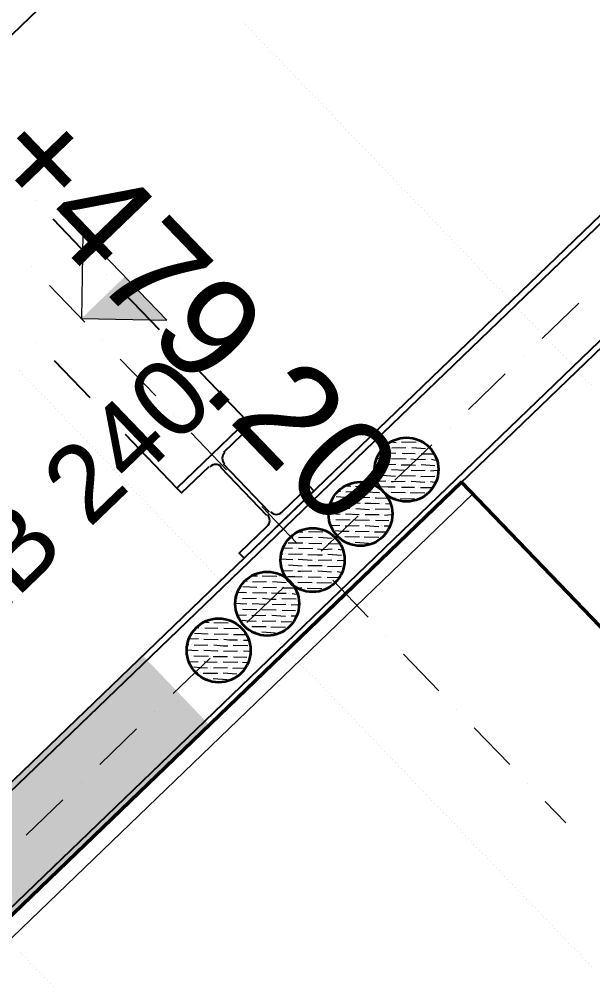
# Model space of a CAD drawing. Header units: metres. Extents: x 2687650.8 to 2687727.1, y 1234407.3 to 1234484.3.
# Drawn here: x 2687682.852 to 2687684.277, y 1234475.988 to 1234478.395 of the extents above; entities that cross this region are included whole.
import ezdxf

# ---------------------------------------------------------------- set-up
doc = ezdxf.new("R2010")
doc.units = ezdxf.units.M
for name, color, linetype in [('PDF_0', 7, 'Continuous'), ('PDF_A__BEMH', 7, 'Continuous'), ('PDF_A__BEML', 7, 'Continuous'), ('PDF_Ebene 2', 7, 'Continuous'), ('PDF_Text', 7, 'Continuous')]:
    doc.layers.add(name, color=color, linetype=linetype)
for name, color, linetype, true_color in [('PDF_Böschung Aushub', 7, 'Continuous', 0x7f7f7f), ('PDF_E_Schnitte_1_50', 7, 'Continuous', 0x7f7f7f), ('PDF_Farbe71', 7, 'Continuous', 0xbfff7f)]:
    doc.layers.add(name, color=color, linetype=linetype, true_color=true_color)
doc.styles.add('PDF Arial', font='arial.ttf')

# ---------------------------------------------------------------- blocks, each defined once
blk = doc.blocks.new('A$C1c84ec86')
at = {"layer": 'PDF_Farbe71', "transparency": 33554559}
blk.add_hatch(color=256, dxfattribs=at).paths.add_polyline_path([(579.34, 3959.29), (555.42, 3959.29), (555.42, 3546.11), (579.34, 3546.11)])
at = {"layer": 'PDF_0', "lineweight": 18}
blk.add_lwpolyline([(324.07, 3566.65), (579.34, 3566.65), (583.36, 3856.21), (583.36, 4046.29), (941.51, 4046.29)], dxfattribs=at)
at = {"layer": 'PDF_A__BEMH', "lineweight": 20}
blk.add_lwpolyline([(484.51, 4006.29), (499.54, 4021.31), (469.48, 4021.31)], close=True, dxfattribs=at)
at = {"layer": 'PDF_A__BEMH', "transparency": 33554559}
blk.add_solid([(484.51, 4006.29), (484.51, 4021.31), (499.54, 4021.31)], dxfattribs=at)
at = {"layer": 'PDF_A__BEML', "lineweight": 25}
blk.add_lwpolyline([(421.65, 3558.6), (421.65, 4214.36)], dxfattribs=at)
at = {"layer": 'PDF_Böschung Aushub', "lineweight": 18}
for points in [[(561.77, 4042.48), (564.31, 4045.02)], [(564.52, 4043.33), (567.07, 4045.66)], [(564.74, 4045.44), (564.74, 4045.44)], [(565.37, 4045.87), (565.37, 4046.08)], [(567.28, 4043.96), (567.49, 4044.17), (569.39, 4046.08)], [(567.49, 4046.29), (567.49, 4046.29)], [(569.18, 4042.06), (571.72, 4044.39)], [(569.39, 4044.17), (569.39, 4044.17)], [(570.03, 4044.81), (570.88, 4045.44)], [(571.93, 4042.69), (572.99, 4043.96)], [(561.14, 4039.73), (563.47, 4042.27)], [(561.35, 4042.06), (561.35, 4042.06)], [(563.89, 4040.58), (566.22, 4042.9)], [(564.1, 4042.69), (564.1, 4042.69)], [(566.43, 4041.21), (567.49, 4042.06), (568.97, 4043.75)], [(566.85, 4043.54), (566.85, 4043.54)], [(568.55, 4039.31), (570.88, 4041.85)], [(571.3, 4039.94), (573.63, 4042.48)], [(571.51, 4042.27), (571.51, 4042.27)], [(559.66, 4040.36), (560.93, 4041.42)], [(560.29, 4036.98), (562.83, 4039.52)], [(560.5, 4039.31), (560.5, 4039.31)], [(563.04, 4037.82), (565.58, 4040.36)], [(563.25, 4039.94), (563.25, 4039.94)], [(565.79, 4038.46), (567.49, 4040.15), (568.34, 4041)], [(566.01, 4040.79), (566.01, 4040.79)], [(568.76, 4041.42), (568.76, 4041.42)], [(570.45, 4037.4), (572.99, 4039.73)], [(570.66, 4039.52), (570.66, 4039.52)], [(573.2, 4038.04), (575.11, 4039.94)], [(573.42, 4040.36), (573.42, 4040.36)], [(573.84, 4040.79), (574.69, 4041.42)], [(559.44, 4038.25), (560.08, 4038.88)], [(560.29, 4035.07), (561.98, 4036.77)], [(562.41, 4035.07), (564.74, 4037.61)], [(562.62, 4037.4), (562.62, 4037.4)], [(564.95, 4035.92), (567.49, 4038.25)], [(565.37, 4038.04), (565.37, 4038.04)], [(567.7, 4036.55), (570.24, 4039.09)], [(567.91, 4038.88), (567.91, 4038.88)], [(569.82, 4034.65), (572.15, 4036.98)], [(570.03, 4036.77), (570.03, 4036.77)], [(572.36, 4035.28), (574.9, 4037.82)], [(572.78, 4037.61), (572.78, 4037.61)], [(559.87, 4036.55), (559.87, 4036.55)], [(561.77, 4032.74), (564.1, 4034.86)], [(561.77, 4034.65), (561.77, 4034.65)], [(564.31, 4033.17), (566.85, 4035.5)], [(564.52, 4035.28), (564.52, 4035.28)], [(567.07, 4033.8), (567.49, 4034.23), (569.39, 4036.34)], [(567.28, 4036.13), (567.28, 4036.13)], [(568.97, 4031.9), (571.51, 4034.44)], [(571.72, 4032.53), (574.26, 4035.07)], [(571.93, 4034.86), (571.93, 4034.86)], [(574.69, 4035.5), (574.69, 4035.5)], [(560.93, 4033.8), (561.35, 4034.01)], [(563.04, 4031.69), (563.25, 4032.11)], [(563.89, 4032.53), (563.89, 4032.53)], [(564.31, 4031.05), (566.01, 4032.96)], [(566.22, 4031.05), (567.49, 4032.32), (568.76, 4033.59)], [(566.43, 4033.38), (566.43, 4033.38)], [(569.18, 4034.01), (569.18, 4034.01)], [(571.3, 4032.11), (571.3, 4032.11)], [(564.52, 4027.45), (567.07, 4029.78)], [(564.74, 4029.57), (564.74, 4029.57)], [(565.37, 4030.2), (565.37, 4030.2)], [(565.79, 4030.63), (565.79, 4030.63)], [(567.28, 4028.09), (567.49, 4028.3), (569.39, 4030.2)], [(567.49, 4030.42), (567.91, 4030.84)], [(567.49, 4030.42), (567.49, 4030.42)], [(568.55, 4031.47), (568.55, 4031.47)], [(570.03, 4030.84), (570.66, 4031.69)], [(570.03, 4028.93), (570.88, 4029.78)], [(561.77, 4026.61), (564.31, 4029.15)], [(563.89, 4024.7), (566.22, 4027.24)], [(566.43, 4025.34), (567.49, 4026.39), (568.97, 4027.88)], [(566.85, 4027.66), (566.85, 4027.66)], [(569.18, 4026.18), (571.72, 4028.72)], [(569.39, 4028.3), (569.39, 4028.3)], [(571.93, 4026.82), (572.99, 4028.09)], [(559.66, 4024.49), (560.93, 4025.76)], [(561.14, 4023.85), (563.47, 4026.39)], [(561.35, 4026.18), (561.35, 4026.18)], [(564.1, 4026.82), (564.1, 4026.82)], [(565.79, 4022.8), (567.49, 4024.28), (568.34, 4025.12)], [(566.01, 4024.91), (566.01, 4024.91)], [(568.55, 4023.43), (570.88, 4025.97)], [(568.76, 4025.76), (568.76, 4025.76)], [(571.3, 4024.28), (573.63, 4026.61)], [(571.51, 4026.39), (571.51, 4026.39)], [(573.84, 4024.91), (574.69, 4025.76)], [(559.44, 4022.37), (560.08, 4023.01)], [(560.29, 4021.31), (562.83, 4023.64)], [(560.5, 4023.43), (560.5, 4023.43)], [(563.04, 4021.95), (565.58, 4024.49)], [(563.25, 4024.28), (563.25, 4024.28)], [(564.95, 4020.04), (567.49, 4022.37)], [(567.7, 4020.68), (570.24, 4023.22)], [(567.91, 4023.01), (567.91, 4023.01)], [(570.45, 4021.53), (572.99, 4023.85)], [(570.66, 4023.64), (570.66, 4023.64)], [(573.2, 4022.16), (575.11, 4024.07)], [(573.42, 4024.49), (573.42, 4024.49)], [(559.87, 4020.68), (559.87, 4020.68)], [(560.29, 4019.2), (561.98, 4020.89)], [(562.41, 4019.2), (564.74, 4021.74)], [(562.62, 4021.53), (562.62, 4021.53)], [(565.37, 4022.16), (565.37, 4022.16)], [(567.07, 4017.93), (567.49, 4018.35), (569.39, 4020.47)], [(567.28, 4020.26), (567.28, 4020.26)], [(569.82, 4018.77), (572.15, 4021.31)], [(570.03, 4020.89), (570.03, 4020.89)], [(572.36, 4019.41), (574.9, 4021.95)], [(572.78, 4021.74), (572.78, 4021.74)], [(560.93, 4017.93), (561.35, 4018.35)], [(561.77, 4016.87), (564.1, 4018.99)], [(561.77, 4018.77), (561.77, 4018.77)], [(564.31, 4017.29), (566.85, 4019.83)], [(564.52, 4019.41), (564.52, 4019.41)], [(566.22, 4015.39), (567.49, 4016.45), (568.76, 4017.72)], [(566.43, 4017.5), (566.43, 4017.5)], [(568.97, 4016.02), (571.51, 4018.56)], [(569.18, 4018.35), (569.18, 4018.35)], [(571.72, 4016.87), (574.26, 4019.2)], [(571.93, 4018.99), (571.93, 4018.99)], [(574.69, 4019.83), (574.69, 4019.83)], [(563.04, 4016.02), (563.25, 4016.23)], [(563.89, 4016.87), (563.89, 4016.87)], [(564.31, 4015.18), (566.01, 4017.08)], [(568.55, 4015.6), (568.55, 4015.6)], [(570.03, 4014.96), (570.66, 4015.81)], [(571.3, 4016.23), (571.3, 4016.23)], [(561.77, 4010.31), (564.31, 4012.85)], [(564.52, 4011.15), (567.07, 4013.48)], [(564.74, 4013.27), (564.74, 4013.27)], [(565.37, 4013.69), (565.37, 4013.91)], [(565.79, 4014.75), (565.79, 4014.75)], [(567.28, 4011.79), (567.49, 4012), (569.39, 4013.91)], [(567.49, 4014.54), (567.91, 4014.96)], [(567.49, 4014.12), (567.49, 4014.12)], [(570.03, 4012.64), (570.88, 4013.27)], [(563.89, 4008.4), (566.22, 4010.73)], [(564.1, 4010.52), (564.1, 4010.52)], [(566.43, 4009.04), (567.49, 4009.88), (568.97, 4011.58)], [(566.85, 4011.37), (566.85, 4011.37)], [(569.18, 4009.88), (571.72, 4012.21)], [(569.39, 4012), (569.39, 4012)], [(571.3, 4007.77), (573.63, 4010.31)], [(571.93, 4010.52), (572.99, 4011.79)], [(559.66, 4008.19), (560.93, 4009.25)], [(561.14, 4007.56), (563.47, 4010.1)], [(561.35, 4009.88), (561.35, 4009.88)], [(563.04, 4005.65), (565.58, 4008.19)], [(565.79, 4006.29), (567.49, 4007.98), (568.34, 4008.83)], [(566.01, 4008.61), (566.01, 4008.61)], [(568.55, 4007.13), (570.88, 4009.67)], [(568.76, 4009.25), (568.76, 4009.25)], [(571.51, 4010.1), (571.51, 4010.1)], [(573.42, 4008.19), (573.42, 4008.19)], [(573.84, 4008.61), (574.69, 4009.25)], [(559.44, 4006.07), (560.08, 4006.71)], [(560.29, 4004.8), (562.83, 4007.34)], [(560.5, 4007.13), (560.5, 4007.13)], [(562.41, 4002.9), (564.74, 4005.44)], [(563.25, 4007.77), (563.25, 4007.77)], [(564.95, 4003.75), (567.49, 4006.07)], [(565.37, 4005.86), (565.37, 4005.86)], [(567.7, 4004.38), (570.24, 4006.92)], [(567.91, 4006.71), (567.91, 4006.71)], [(570.45, 4005.23), (572.99, 4007.56)], [(570.66, 4007.34), (570.66, 4007.34)], [(572.36, 4003.11), (574.9, 4005.65)], [(572.78, 4005.44), (572.78, 4005.44)], [(573.2, 4005.86), (575.11, 4007.77)], [(559.87, 4004.38), (559.87, 4004.38)], [(560.29, 4002.9), (561.98, 4004.59)], [(562.62, 4005.23), (562.62, 4005.23)], [(564.31, 4000.99), (566.85, 4003.32)], [(564.52, 4003.11), (564.52, 4003.11)], [(567.07, 4001.63), (567.49, 4002.05), (569.39, 4004.17)], [(567.28, 4003.96), (567.28, 4003.96)], [(569.82, 4002.48), (572.15, 4004.8)], [(570.03, 4004.59), (570.03, 4004.59)], [(574.69, 4003.32), (574.69, 4003.32)], [(560.93, 4001.63), (561.35, 4001.84)], [(561.77, 4000.57), (564.1, 4002.69)], [(561.77, 4002.48), (561.77, 4002.48)], [(564.31, 3998.88), (566.01, 4000.78)], [(566.22, 3998.88), (567.49, 4000.15), (568.76, 4001.42)], [(566.43, 4001.21), (566.43, 4001.21)], [(568.97, 3999.72), (571.51, 4002.26)], [(569.18, 4001.84), (569.18, 4001.84)], [(571.72, 4000.36), (574.26, 4002.9)], [(571.93, 4002.69), (571.93, 4002.69)], [(563.04, 3999.51), (563.25, 3999.94)], [(563.89, 4000.36), (563.89, 4000.36)], [(565.79, 3998.45), (565.79, 3998.45)], [(567.49, 3998.24), (567.91, 3998.67)], [(567.49, 3998.24), (567.49, 3998.24)], [(568.55, 3999.3), (568.55, 3999.3)], [(570.03, 3998.67), (570.66, 3999.51)], [(571.3, 3999.94), (571.3, 3999.94)], [(561.77, 3994.43), (564.31, 3996.97)], [(564.52, 3995.28), (567.07, 3997.61)], [(564.74, 3997.4), (564.74, 3997.4)], [(565.37, 3998.03), (565.37, 3998.03)], [(567.28, 3995.91), (567.49, 3996.13), (569.39, 3998.03)], [(569.18, 3994.01), (571.72, 3996.55)], [(569.39, 3996.13), (569.39, 3996.13)], [(570.03, 3996.76), (570.88, 3997.4)], [(571.93, 3994.64), (572.99, 3995.91)], [(559.66, 3992.32), (560.93, 3993.59)], [(561.14, 3991.68), (563.47, 3994.22)], [(561.35, 3994.01), (561.35, 3994.01)], [(563.89, 3992.53), (566.22, 3995.07)], [(564.1, 3994.64), (564.1, 3994.64)], [(566.43, 3993.16), (567.49, 3994.22), (568.97, 3995.7)], [(566.85, 3995.49), (566.85, 3995.49)], [(568.55, 3991.26), (570.88, 3993.8)], [(568.76, 3993.59), (568.76, 3993.59)], [(571.3, 3992.1), (573.63, 3994.43)], [(571.51, 3994.22), (571.51, 3994.22)], [(573.84, 3992.74), (574.69, 3993.59)], [(560.29, 3989.14), (562.83, 3991.47)], [(560.5, 3991.26), (560.5, 3991.26)], [(563.04, 3989.78), (565.58, 3992.32)], [(563.25, 3992.1), (563.25, 3992.1)], [(565.79, 3990.62), (567.49, 3992.1), (568.34, 3992.95)], [(566.01, 3992.74), (566.01, 3992.74)], [(567.7, 3988.51), (570.24, 3991.05)], [(570.45, 3989.35), (572.99, 3991.68)], [(570.66, 3991.47), (570.66, 3991.47)], [(573.2, 3989.99), (575.11, 3991.89)], [(573.42, 3992.32), (573.42, 3992.32)], [(559.44, 3990.2), (560.08, 3990.83)], [(560.29, 3987.02), (561.98, 3988.72)], [(562.41, 3987.02), (564.74, 3989.56)], [(562.62, 3989.35), (562.62, 3989.35)], [(564.95, 3987.87), (567.49, 3990.2)], [(565.37, 3989.99), (565.37, 3989.99)], [(567.91, 3990.83), (567.91, 3990.83)], [(569.82, 3986.6), (572.15, 3989.14)], [(570.03, 3988.72), (570.03, 3988.72)], [(572.36, 3987.24), (574.9, 3989.78)], [(572.78, 3989.56), (572.78, 3989.56)], [(559.87, 3988.51), (559.87, 3988.51)], [(560.93, 3985.75), (561.35, 3986.18)], [(561.77, 3984.7), (564.1, 3986.81)], [(561.77, 3986.6), (561.77, 3986.6)], [(564.31, 3985.12), (566.85, 3987.66)], [(564.52, 3987.24), (564.52, 3987.24)], [(567.07, 3985.75), (567.49, 3986.18), (569.39, 3988.29)], [(567.28, 3988.08), (567.28, 3988.08)], [(568.97, 3983.85), (571.51, 3986.39)], [(569.18, 3986.18), (569.18, 3986.18)], [(571.72, 3984.7), (574.26, 3987.02)], [(571.93, 3986.81), (571.93, 3986.81)], [(574.69, 3987.66), (574.69, 3987.66)], [(563.04, 3983.85), (563.25, 3984.06)], [(563.89, 3984.7), (563.89, 3984.7)], [(564.31, 3983), (566.01, 3984.91)], [(566.22, 3983.21), (567.49, 3984.27), (568.76, 3985.54)], [(566.43, 3985.33), (566.43, 3985.33)], [(571.3, 3984.06), (571.3, 3984.06)], [(565.79, 3982.58), (565.79, 3982.58)], [(567.49, 3982.37), (567.91, 3982.79)], [(567.49, 3981.52), (567.49, 3981.52)], [(568.55, 3983.43), (568.55, 3983.43)], [(570.03, 3982.79), (570.66, 3983.64)], [(561.77, 3977.71), (564.31, 3980.25)], [(564.52, 3978.56), (567.07, 3981.1)], [(564.74, 3980.67), (564.74, 3980.67)], [(565.37, 3981.31), (565.37, 3981.31)], [(566.43, 3976.65), (567.49, 3977.5), (568.97, 3978.98)], [(567.28, 3979.19), (567.49, 3979.4), (569.39, 3981.31)], [(569.18, 3977.29), (571.72, 3979.83)], [(569.39, 3979.62), (569.39, 3979.62)], [(570.03, 3980.04), (570.88, 3980.89)], [(571.93, 3978.13), (572.99, 3979.19)], [(559.66, 3975.81), (560.93, 3976.86)], [(561.14, 3975.17), (563.47, 3977.5)], [(561.35, 3977.29), (561.35, 3977.29)], [(563.89, 3975.81), (566.22, 3978.35)], [(564.1, 3978.13), (564.1, 3978.13)], [(566.85, 3978.77), (566.85, 3978.77)], [(568.55, 3974.54), (570.88, 3977.08)], [(568.76, 3976.86), (568.76, 3976.86)], [(571.3, 3975.38), (573.63, 3977.71)], [(571.51, 3977.5), (571.51, 3977.5)], [(573.84, 3976.02), (574.69, 3976.86)], [(560.29, 3972.42), (562.83, 3974.75)], [(560.5, 3974.54), (560.5, 3974.54)], [(563.04, 3973.05), (565.58, 3975.59)], [(563.25, 3975.38), (563.25, 3975.38)], [(565.79, 3973.9), (567.49, 3975.38), (568.34, 3976.23)], [(566.01, 3976.02), (566.01, 3976.02)], [(567.7, 3971.78), (570.24, 3974.32)], [(570.45, 3972.63), (572.99, 3975.17)], [(570.66, 3974.75), (570.66, 3974.75)], [(573.2, 3973.27), (575.11, 3975.38)], [(573.42, 3975.59), (573.42, 3975.59)], [(559.44, 3973.48), (560.08, 3974.11)], [(559.87, 3971.78), (559.87, 3971.78)], [(560.29, 3970.3), (561.98, 3972.21)], [(562.41, 3970.3), (564.74, 3972.84)], [(562.62, 3972.63), (562.62, 3972.63)], [(564.95, 3971.15), (567.49, 3973.48), (567.49, 3973.69)], [(565.37, 3973.27), (565.37, 3973.27)], [(567.91, 3974.11), (567.91, 3974.11)], [(569.82, 3969.88), (572.15, 3972.42)], [(570.03, 3972.21), (570.03, 3972.21)], [(572.36, 3970.73), (574.9, 3973.05)], [(572.78, 3972.84), (572.78, 3972.84)], [(560.93, 3969.03), (561.35, 3969.46)], [(561.77, 3967.97), (564.1, 3970.09)], [(561.77, 3969.88), (561.77, 3969.88)], [(564.31, 3968.4), (566.85, 3970.94)], [(564.52, 3970.73), (564.52, 3970.73)], [(567.07, 3969.24), (567.49, 3969.46), (569.39, 3971.57)], [(567.28, 3971.36), (567.28, 3971.36)], [(568.97, 3967.13), (571.51, 3969.67)], [(569.18, 3969.46), (569.18, 3969.46)], [(571.72, 3967.97), (574.26, 3970.3)], [(571.93, 3970.09), (571.93, 3970.09)], [(574.69, 3970.94), (574.69, 3970.94)], [(563.04, 3967.13), (563.25, 3967.34)], [(563.89, 3967.97), (563.89, 3967.97)], [(564.31, 3966.28), (566.01, 3968.18)], [(566.22, 3966.49), (567.49, 3967.55), (568.76, 3968.82)], [(566.43, 3968.61), (566.43, 3968.61)], [(570.03, 3966.07), (570.66, 3966.91)], [(571.3, 3967.34), (571.3, 3967.34)], [(565.79, 3965.86), (565.79, 3965.86)], [(567.49, 3965.64), (567.91, 3966.28)], [(568.55, 3966.7), (568.55, 3966.7)]]:
    blk.add_lwpolyline(points, dxfattribs=at)
at = {"layer": 'PDF_Böschung Aushub', "color": 7, "lineweight": 35}
for centre in [(567.59, 4038.57), (567.59, 4022.69), (567.59, 4006.18), (567.59, 3990.52), (567.59, 3973.79)]:
    blk.add_circle(centre, 7.94, dxfattribs=at)
at = {"layer": 'PDF_E_Schnitte_1_50', "color": 160, "lineweight": 25, "true_color": 0x3333ff}
for points in [[(555.42, 3316.66), (555.42, 4206.31), (579.34, 4206.31), (579.34, 3316.66)], [(556.9, 3316.66), (556.9, 4206.31)], [(577.86, 4206.31), (577.86, 3316.66)], [(455.51, 4018.35), (455.51, 4018.35)], [(474.57, 4018.35), (461.86, 4018.35)], [(480.92, 4018.35), (480.92, 4018.35)], [(499.97, 4018.35), (487.27, 4018.35)], [(506.32, 4018.35), (506.32, 4018.35)], [(531.29, 4018.35), (512.67, 4018.35)], [(532.99, 4008.83), (532.99, 4018.35), (531.29, 4018.35), (531.29, 3994.22), (532.99, 3994.22), (532.99, 4003.75)], [(553.73, 4003.75), (553.73, 3994.22), (555.42, 3994.22), (555.42, 4018.35), (553.73, 4018.35), (553.73, 4008.83)], [(551.61, 4006.71), (535.1, 4006.71)], [(535.1, 4005.65), (551.61, 4005.65)], [(481.13, 3994.22), (481.13, 3994.22)], [(500.18, 3994.22), (487.48, 3994.22)], [(506.53, 3994.22), (506.53, 3994.22)], [(531.29, 3994.22), (512.88, 3994.22)]]:
    blk.add_lwpolyline(points, dxfattribs=at)
at = {"layer": 'PDF_E_Schnitte_1_50', "color": 7, "lineweight": 20}
for points in [[(567.49, 4085.45), (567.49, 4098.15)], [(567.49, 4079.1), (567.49, 4079.1)], [(567.49, 4060.05), (567.49, 4072.75)], [(567.49, 4053.7), (567.49, 4053.7)], [(567.49, 4034.65), (567.49, 4047.35)], [(567.49, 4028.3), (567.49, 4028.3)], [(567.49, 4009.25), (567.49, 4021.95)], [(466.73, 4006.29), (466.73, 4006.29)], [(485.78, 4006.29), (473.08, 4006.29)], [(492.13, 4006.29), (492.13, 4006.29)], [(511.18, 4006.29), (498.48, 4006.29)], [(517.53, 4006.29), (517.53, 4006.29)], [(536.58, 4006.29), (523.88, 4006.29)], [(542.93, 4006.29), (542.93, 4006.29)], [(561.98, 4006.29), (549.28, 4006.29)], [(568.34, 4006.29), (568.34, 4006.29)], [(587.39, 4006.29), (574.69, 4006.29)], [(593.74, 4006.29), (593.74, 4006.29)], [(612.79, 4006.29), (600.09, 4006.29)], [(619.14, 4006.29), (619.14, 4006.29)], [(638.19, 4006.29), (625.49, 4006.29)], [(644.54, 4006.29), (644.54, 4006.29)], [(658.29, 4006.29), (650.89, 4006.29)], [(567.49, 4002.69), (567.49, 4002.69)], [(567.49, 3983.64), (567.49, 3996.34)], [(567.49, 3977.29), (567.49, 3977.29)], [(567.49, 3958.24), (567.49, 3970.94)], [(567.49, 3951.89), (567.49, 3951.89)], [(567.49, 3932.84), (567.49, 3945.54)], [(567.49, 3926.49), (567.49, 3926.49)], [(567.49, 3907.44), (567.49, 3920.14)]]:
    blk.add_lwpolyline(points, dxfattribs=at)
at = {"layer": 'PDF_E_Schnitte_1_50', "color": 7, "lineweight": 50}
blk.add_lwpolyline([(579.34, 3332.12), (579.34, 4046.29), (830.38, 4046.29)], dxfattribs=at)
at = {"layer": 'PDF_E_Schnitte_1_50', "color": 160, "lineweight": 25, "true_color": 0x3333ff}
for centre, start, end in [((535.21, 4008.93), 180.0019, 269.9981), ((551.72, 4008.93), 270.0019, 359.9981), ((535.21, 4003.85), 90.0019, 179.9981), ((551.72, 4003.85), 0.0019, 89.9981)]:
    blk.add_arc(centre, 2.01, start, end, dxfattribs=at)
at = {"layer": 'PDF_Ebene 2', "lineweight": 20}
for points in [[(459.32, 4086.3), (459.32, 4086.3)], [(460.17, 4086.3), (460.17, 4086.3)], [(461.23, 4086.3), (461.23, 4086.3)], [(462.29, 4086.3), (462.29, 4086.3)], [(463.35, 4086.3), (463.35, 4086.3)], [(464.19, 4086.3), (464.19, 4086.3)], [(465.25, 4086.3), (465.25, 4086.3)], [(466.31, 4086.3), (466.31, 4086.3)], [(467.16, 4086.3), (467.16, 4086.3)], [(468.21, 4086.3), (468.21, 4086.3)], [(469.27, 4086.3), (469.27, 4086.3)], [(470.33, 4086.3), (470.33, 4086.3)], [(471.18, 4086.3), (471.18, 4086.3)], [(472.24, 4086.3), (472.24, 4086.3)], [(473.3, 4086.3), (473.3, 4086.3)], [(474.35, 4086.3), (474.35, 4086.3)], [(475.2, 4086.3), (475.2, 4086.3)], [(476.26, 4086.3), (476.26, 4086.3)], [(477.32, 4086.3), (477.32, 4086.3)], [(478.16, 4086.3), (478.16, 4086.3)], [(479.22, 4086.3), (479.22, 4086.3)], [(480.28, 4086.3), (480.28, 4086.3)], [(481.34, 4086.3), (481.34, 4086.3)], [(482.19, 4086.3), (482.19, 4086.3)], [(483.24, 4086.3), (483.24, 4086.3)], [(484.3, 4086.3), (484.3, 4086.3)], [(485.36, 4086.3), (485.36, 4086.3)], [(486.21, 4086.3), (486.21, 4086.3)], [(487.27, 4086.3), (487.27, 4086.3)], [(488.32, 4086.3), (488.32, 4086.3)], [(489.17, 4086.3), (489.17, 4086.3)], [(490.23, 4086.3), (490.23, 4086.3)], [(491.29, 4086.3), (491.29, 4086.3)], [(492.35, 4086.3), (492.35, 4086.3)], [(493.19, 4086.3), (493.19, 4086.3)], [(494.25, 4086.3), (494.25, 4086.3)], [(495.31, 4086.3), (495.31, 4086.3)], [(496.16, 4086.3), (496.16, 4086.3)], [(497.21, 4086.3), (497.21, 4086.3)], [(498.27, 4086.3), (498.27, 4086.3)], [(499.33, 4086.3), (499.33, 4086.3)], [(500.18, 4086.3), (500.18, 4086.3)], [(501.24, 4086.3), (501.24, 4086.3)], [(502.29, 4086.3), (502.29, 4086.3)], [(503.35, 4086.3), (503.35, 4086.3)], [(504.2, 4086.3), (504.2, 4086.3)], [(505.26, 4086.3), (505.26, 4086.3)], [(506.32, 4086.3), (506.32, 4086.3)], [(507.16, 4086.3), (507.16, 4086.3)], [(508.22, 4086.3), (508.22, 4086.3)], [(509.28, 4086.3), (509.28, 4086.3)], [(510.34, 4086.3), (510.34, 4086.3)], [(511.18, 4086.3), (511.18, 4086.3)], [(512.24, 4086.3), (512.24, 4086.3)], [(513.3, 4086.3), (513.3, 4086.3)], [(514.36, 4086.3), (514.36, 4086.3)], [(515.21, 4086.3), (515.21, 4086.3)], [(516.26, 4086.3), (516.26, 4086.3)], [(517.32, 4086.3), (517.32, 4086.3)], [(518.17, 4086.3), (518.17, 4086.3)], [(519.23, 4086.3), (519.23, 4086.3)], [(520.29, 4086.3), (520.29, 4086.3)], [(521.34, 4086.3), (521.34, 4086.3)], [(522.19, 4086.3), (522.19, 4086.3)], [(523.25, 4086.3), (523.25, 4086.3)], [(524.31, 4086.3), (524.31, 4086.3)], [(525.37, 4086.3), (525.37, 4086.3)], [(526.21, 4086.3), (526.21, 4086.3)], [(527.27, 4086.3), (527.27, 4086.3)], [(528.33, 4086.3), (528.33, 4086.3)], [(529.18, 4086.3), (529.18, 4086.3)], [(530.23, 4086.3), (530.23, 4086.3)], [(531.29, 4086.3), (531.29, 4086.3)], [(532.35, 4086.3), (532.35, 4086.3)], [(533.2, 4086.3), (533.2, 4086.3)], [(534.26, 4086.3), (534.26, 4086.3)], [(535.31, 4086.3), (535.31, 4086.3)], [(536.37, 4086.3), (536.37, 4086.3)], [(537.22, 4086.3), (537.22, 4086.3)], [(538.28, 4086.3), (538.28, 4086.3)], [(539.34, 4086.3), (539.34, 4086.3)], [(540.18, 4086.3), (540.18, 4086.3)], [(541.24, 4086.3), (541.24, 4086.3)], [(542.3, 4086.3), (542.3, 4086.3)], [(543.36, 4086.3), (543.36, 4086.3)], [(544.2, 4086.3), (544.2, 4086.3)], [(545.26, 4086.3), (545.26, 4086.3)], [(546.32, 4086.3), (546.32, 4086.3)], [(547.17, 4086.3), (547.17, 4086.3)], [(548.23, 4086.3), (548.23, 4086.3)], [(549.28, 4086.3), (549.28, 4086.3)], [(550.34, 4086.3), (550.34, 4086.3)], [(551.19, 4086.3), (551.19, 4086.3)], [(552.25, 4086.3), (552.25, 4086.3)], [(553.31, 4086.3), (553.31, 4086.3)], [(554.36, 4086.3), (554.36, 4086.3)], [(555.21, 4086.3), (555.21, 4086.3)], [(556.27, 4086.3), (556.27, 4086.3)], [(557.33, 4086.3), (557.33, 4086.3)], [(558.17, 4086.3), (558.17, 4086.3)], [(559.23, 4086.3), (559.23, 4086.3)], [(560.29, 4086.3), (560.29, 4086.3)], [(561.35, 4086.3), (561.35, 4086.3)], [(562.2, 4086.3), (562.2, 4086.3)], [(563.25, 4086.3), (563.25, 4086.3)], [(564.31, 4086.3), (564.31, 4086.3)], [(565.37, 4086.3), (565.37, 4086.3)], [(566.22, 4086.3), (566.22, 4086.3)], [(567.28, 4086.3), (567.28, 4086.3)], [(568.34, 4086.3), (568.34, 4086.3)], [(569.18, 4086.3), (569.18, 4086.3)], [(570.24, 4086.3), (570.24, 4086.3)], [(571.3, 4086.3), (571.3, 4086.3)], [(572.36, 4086.3), (572.36, 4086.3)], [(573.2, 4086.3), (573.2, 4086.3)], [(574.26, 4086.3), (574.26, 4086.3)], [(575.32, 4086.3), (575.32, 4086.3)], [(576.38, 4086.3), (576.38, 4086.3)], [(577.23, 4086.3), (577.23, 4086.3)], [(578.28, 4086.3), (578.28, 4086.3)], [(579.34, 4086.3), (579.34, 4086.3)], [(580.19, 4086.3), (580.19, 4086.3)], [(581.25, 4086.3), (581.25, 4086.3)], [(582.31, 4086.3), (582.31, 4086.3)], [(583.36, 4086.3), (583.36, 4086.3)], [(584.21, 4086.3), (584.21, 4086.3)], [(483.24, 3986.18), (483.24, 3986.18)], [(484.3, 3986.18), (484.3, 3986.18)], [(485.36, 3986.18), (485.36, 3986.18)], [(486.21, 3986.18), (486.21, 3986.18)], [(487.27, 3986.18), (487.27, 3986.18)], [(488.32, 3986.18), (488.32, 3986.18)], [(489.17, 3986.18), (489.17, 3986.18)], [(490.23, 3986.18), (490.23, 3986.18)], [(491.29, 3986.18), (491.29, 3986.18)], [(492.35, 3986.18), (492.35, 3986.18)], [(493.19, 3986.18), (493.19, 3986.18)], [(494.25, 3986.18), (494.25, 3986.18)], [(495.31, 3986.18), (495.31, 3986.18)], [(496.16, 3986.18), (496.16, 3986.18)], [(497.21, 3986.18), (497.21, 3986.18)], [(498.27, 3986.18), (498.27, 3986.18)], [(499.33, 3986.18), (499.33, 3986.18)], [(500.18, 3986.18), (500.18, 3986.18)], [(501.24, 3986.18), (501.24, 3986.18)], [(502.29, 3986.18), (502.29, 3986.18)], [(503.35, 3986.18), (503.35, 3986.18)], [(504.2, 3986.18), (504.2, 3986.18)], [(505.26, 3986.18), (505.26, 3986.18)], [(506.32, 3986.18), (506.32, 3986.18)], [(507.16, 3986.18), (507.16, 3986.18)], [(508.22, 3986.18), (508.22, 3986.18)], [(509.28, 3986.18), (509.28, 3986.18)], [(510.34, 3986.18), (510.34, 3986.18)], [(511.18, 3986.18), (511.18, 3986.18)], [(512.24, 3986.18), (512.24, 3986.18)], [(513.3, 3986.18), (513.3, 3986.18)], [(514.36, 3986.18), (514.36, 3986.18)], [(515.21, 3986.18), (515.21, 3986.18)], [(516.26, 3986.18), (516.26, 3986.18)], [(517.32, 3986.18), (517.32, 3986.18)], [(518.17, 3986.18), (518.17, 3986.18)], [(519.23, 3986.18), (519.23, 3986.18)], [(520.29, 3986.18), (520.29, 3986.18)], [(521.34, 3986.18), (521.34, 3986.18)], [(522.19, 3986.18), (522.19, 3986.18)], [(523.25, 3986.18), (523.25, 3986.18)], [(524.31, 3986.18), (524.31, 3986.18)], [(525.37, 3986.18), (525.37, 3986.18)], [(526.21, 3986.18), (526.21, 3986.18)], [(527.27, 3986.18), (527.27, 3986.18)], [(528.33, 3986.18), (528.33, 3986.18)], [(529.18, 3986.18), (529.18, 3986.18)], [(530.23, 3986.18), (530.23, 3986.18)], [(531.29, 3986.18), (531.29, 3986.18)], [(532.35, 3986.18), (532.35, 3986.18)], [(533.2, 3986.18), (533.2, 3986.18)], [(534.26, 3986.18), (534.26, 3986.18)], [(535.31, 3986.18), (535.31, 3986.18)], [(536.37, 3986.18), (536.37, 3986.18)], [(537.22, 3986.18), (537.22, 3986.18)], [(538.28, 3986.18), (538.28, 3986.18)], [(539.34, 3986.18), (539.34, 3986.18)], [(540.18, 3986.18), (540.18, 3986.18)], [(541.24, 3986.18), (541.24, 3986.18)], [(542.3, 3986.18), (542.3, 3986.18)], [(543.36, 3986.18), (543.36, 3986.18)], [(544.2, 3986.18), (544.2, 3986.18)], [(545.26, 3986.18), (545.26, 3986.18)], [(546.32, 3986.18), (546.32, 3986.18)], [(547.17, 3986.18), (547.17, 3986.18)], [(548.23, 3986.18), (548.23, 3986.18)], [(549.28, 3986.18), (549.28, 3986.18)], [(550.34, 3986.18), (550.34, 3986.18)], [(551.19, 3986.18), (551.19, 3986.18)], [(552.25, 3986.18), (552.25, 3986.18)], [(553.31, 3986.18), (553.31, 3986.18)], [(554.36, 3986.18), (554.36, 3986.18)], [(555.21, 3986.18), (555.21, 3986.18)], [(556.27, 3986.18), (556.27, 3986.18)], [(557.33, 3986.18), (557.33, 3986.18)], [(558.17, 3986.18), (558.17, 3986.18)], [(559.23, 3986.18), (559.23, 3986.18)], [(560.29, 3986.18), (560.29, 3986.18)], [(561.35, 3986.18), (561.35, 3986.18)], [(562.2, 3986.18), (562.2, 3986.18)], [(563.25, 3986.18), (563.25, 3986.18)], [(564.31, 3986.18), (564.31, 3986.18)], [(565.37, 3986.18), (565.37, 3986.18)], [(566.22, 3986.18), (566.22, 3986.18)], [(567.28, 3986.18), (567.28, 3986.18)], [(568.34, 3986.18), (568.34, 3986.18)], [(569.18, 3986.18), (569.18, 3986.18)], [(570.24, 3986.18), (570.24, 3986.18)], [(571.3, 3986.18), (571.3, 3986.18)], [(572.36, 3986.18), (572.36, 3986.18)], [(573.2, 3986.18), (573.2, 3986.18)], [(574.26, 3986.18), (574.26, 3986.18)], [(575.32, 3986.18), (575.32, 3986.18)], [(576.38, 3986.18), (576.38, 3986.18)], [(577.23, 3986.18), (577.23, 3986.18)], [(578.28, 3986.18), (578.28, 3986.18)], [(579.34, 3986.18), (579.34, 3986.18)], [(580.19, 3986.18), (580.19, 3986.18)], [(581.25, 3986.18), (581.25, 3986.18)], [(582.31, 3986.18), (582.31, 3986.18)], [(583.36, 3986.18), (583.36, 3986.18)], [(584.21, 3986.18), (584.21, 3986.18)], [(585.27, 3986.18), (585.27, 3986.18)], [(586.33, 3986.18), (586.33, 3986.18)], [(587.39, 3986.18), (587.39, 3986.18)], [(588.23, 3986.18), (588.23, 3986.18)], [(589.29, 3986.18), (589.29, 3986.18)], [(590.35, 3986.18), (590.35, 3986.18)], [(591.2, 3986.18), (591.2, 3986.18)], [(592.25, 3986.18), (592.25, 3986.18)], [(593.31, 3986.18), (593.31, 3986.18)], [(594.37, 3986.18), (594.37, 3986.18)], [(595.22, 3986.18), (595.22, 3986.18)], [(596.28, 3986.18), (596.28, 3986.18)], [(597.33, 3986.18), (597.33, 3986.18)], [(598.18, 3986.18), (598.18, 3986.18)], [(599.24, 3986.18), (599.24, 3986.18)], [(600.3, 3986.18), (600.3, 3986.18)], [(601.36, 3986.18), (601.36, 3986.18)], [(602.2, 3986.18), (602.2, 3986.18)], [(603.26, 3986.18), (603.26, 3986.18)], [(604.32, 3986.18), (604.32, 3986.18)], [(605.38, 3986.18), (605.38, 3986.18)], [(606.22, 3986.18), (606.22, 3986.18)], [(607.28, 3986.18), (607.28, 3986.18)], [(608.34, 3986.18), (608.34, 3986.18)], [(609.19, 3986.18), (609.19, 3986.18)], [(610.25, 3986.18), (610.25, 3986.18)], [(611.3, 3986.18), (611.3, 3986.18)], [(612.36, 3986.18), (612.36, 3986.18)], [(613.21, 3986.18), (613.21, 3986.18)], [(614.27, 3986.18), (614.27, 3986.18)], [(615.33, 3986.18), (615.33, 3986.18)], [(616.38, 3986.18), (616.38, 3986.18)], [(617.23, 3986.18), (617.23, 3986.18)], [(618.29, 3986.18), (618.29, 3986.18)], [(619.35, 3986.18), (619.35, 3986.18)], [(620.19, 3986.18), (620.19, 3986.18)], [(621.25, 3986.18), (621.25, 3986.18)], [(622.31, 3986.18), (622.31, 3986.18)], [(623.37, 3986.18), (623.37, 3986.18)], [(624.22, 3986.18), (624.22, 3986.18)], [(625.27, 3986.18), (625.27, 3986.18)], [(626.33, 3986.18), (626.33, 3986.18)], [(627.39, 3986.18), (627.39, 3986.18)], [(628.24, 3986.18), (628.24, 3986.18)], [(629.3, 3986.18), (629.3, 3986.18)], [(630.35, 3986.18), (630.35, 3986.18)], [(631.2, 3986.18), (631.2, 3986.18)], [(632.26, 3986.18), (632.26, 3986.18)], [(633.32, 3986.18), (633.32, 3986.18)], [(634.38, 3986.18), (634.38, 3986.18)], [(635.22, 3986.18), (635.22, 3986.18)], [(636.28, 3986.18), (636.28, 3986.18)], [(637.34, 3986.18), (637.34, 3986.18)], [(638.4, 3986.18), (638.4, 3986.18)], [(639.24, 3986.18), (639.24, 3986.18)], [(640.3, 3986.18), (640.3, 3986.18)], [(641.36, 3986.18), (641.36, 3986.18)], [(642.21, 3986.18), (642.21, 3986.18)], [(643.27, 3986.18), (643.27, 3986.18)], [(644.32, 3986.18), (644.32, 3986.18)], [(645.38, 3986.18), (645.38, 3986.18)], [(646.23, 3986.18), (646.23, 3986.18)], [(647.29, 3986.18), (647.29, 3986.18)], [(648.35, 3986.18), (648.35, 3986.18)], [(649.4, 3986.18), (649.4, 3986.18)], [(650.25, 3986.18), (650.25, 3986.18)], [(651.31, 3986.18), (651.31, 3986.18)], [(652.37, 3986.18), (652.37, 3986.18)], [(653.21, 3986.18), (653.21, 3986.18)], [(654.27, 3986.18), (654.27, 3986.18)], [(655.33, 3986.18), (655.33, 3986.18)], [(656.39, 3986.18), (656.39, 3986.18)], [(657.24, 3986.18), (657.24, 3986.18)], [(658.29, 3986.18), (658.29, 3986.18)], [(659.35, 3986.18), (659.35, 3986.18)], [(660.2, 3986.18), (660.2, 3986.18)], [(661.26, 3986.18), (661.26, 3986.18)], [(662.32, 3986.18), (662.32, 3986.18)], [(663.38, 3986.18), (663.38, 3986.18)], [(664.22, 3986.18), (664.22, 3986.18)], [(665.28, 3986.18), (665.28, 3986.18)], [(666.34, 3986.18), (666.34, 3986.18)], [(667.4, 3986.18), (667.4, 3986.18)], [(668.24, 3986.18), (668.24, 3986.18)], [(669.3, 3986.18), (669.3, 3986.18)], [(670.36, 3986.18), (670.36, 3986.18)], [(671.21, 3986.18), (671.21, 3986.18)], [(672.27, 3986.18), (672.27, 3986.18)], [(673.32, 3986.18), (673.32, 3986.18)], [(674.38, 3986.18), (674.38, 3986.18)], [(675.23, 3986.18), (675.23, 3986.18)], [(676.29, 3986.18), (676.29, 3986.18)], [(677.35, 3986.18), (677.35, 3986.18)], [(678.4, 3986.18), (678.4, 3986.18)], [(679.25, 3986.18), (679.25, 3986.18)], [(680.31, 3986.18), (680.31, 3986.18)], [(681.37, 3986.18), (681.37, 3986.18)], [(682.21, 3986.18), (682.21, 3986.18)], [(683.27, 3986.18), (683.27, 3986.18)], [(684.33, 3986.18), (684.33, 3986.18)], [(685.39, 3986.18), (685.39, 3986.18)], [(686.24, 3986.18), (686.24, 3986.18)], [(687.29, 3986.18), (687.29, 3986.18)], [(688.35, 3986.18), (688.35, 3986.18)], [(587.39, 3886.27), (587.39, 3886.27)], [(588.23, 3886.27), (588.23, 3886.27)], [(589.29, 3886.27), (589.29, 3886.27)], [(590.35, 3886.27), (590.35, 3886.27)], [(591.2, 3886.27), (591.2, 3886.27)], [(592.25, 3886.27), (592.25, 3886.27)], [(593.31, 3886.27), (593.31, 3886.27)], [(594.37, 3886.27), (594.37, 3886.27)], [(595.22, 3886.27), (595.22, 3886.27)], [(596.28, 3886.27), (596.28, 3886.27)], [(597.33, 3886.27), (597.33, 3886.27)], [(598.18, 3886.27), (598.18, 3886.27)], [(599.24, 3886.27), (599.24, 3886.27)]]:
    blk.add_lwpolyline(points, dxfattribs=at)
at = {"layer": 'PDF_Text', "attachment_point": 7, "style": 'PDF Arial'}
for s, insert, char_height in [('Schnitt A-A 1:50', (286.6, 4305.96), 50.0002), ('+479.20', (439.43, 4014.62), 25.001)]:
    blk.add_mtext(s, dxfattribs=dict(at, insert=insert, char_height=char_height))
at = {"layer": 'PDF_Text', "insert": (529.25, 3698.52), "char_height": 19.0044, "attachment_point": 7, "rotation": 90, "style": 'PDF Arial'}
blk.add_mtext('Rühlwand Träger HEB 240', dxfattribs=at)

msp = doc.modelspace()

# ---------------------------------------------------------------- block references
at = {"xscale": 0.01, "yscale": 0.01, "zscale": 0.01, "rotation": 313.8734409291175}
msp.add_blockref('A$C1c84ec86', (2687650.7677, 1234453.3784), dxfattribs=at)

doc.saveas('drawing.dxf')
